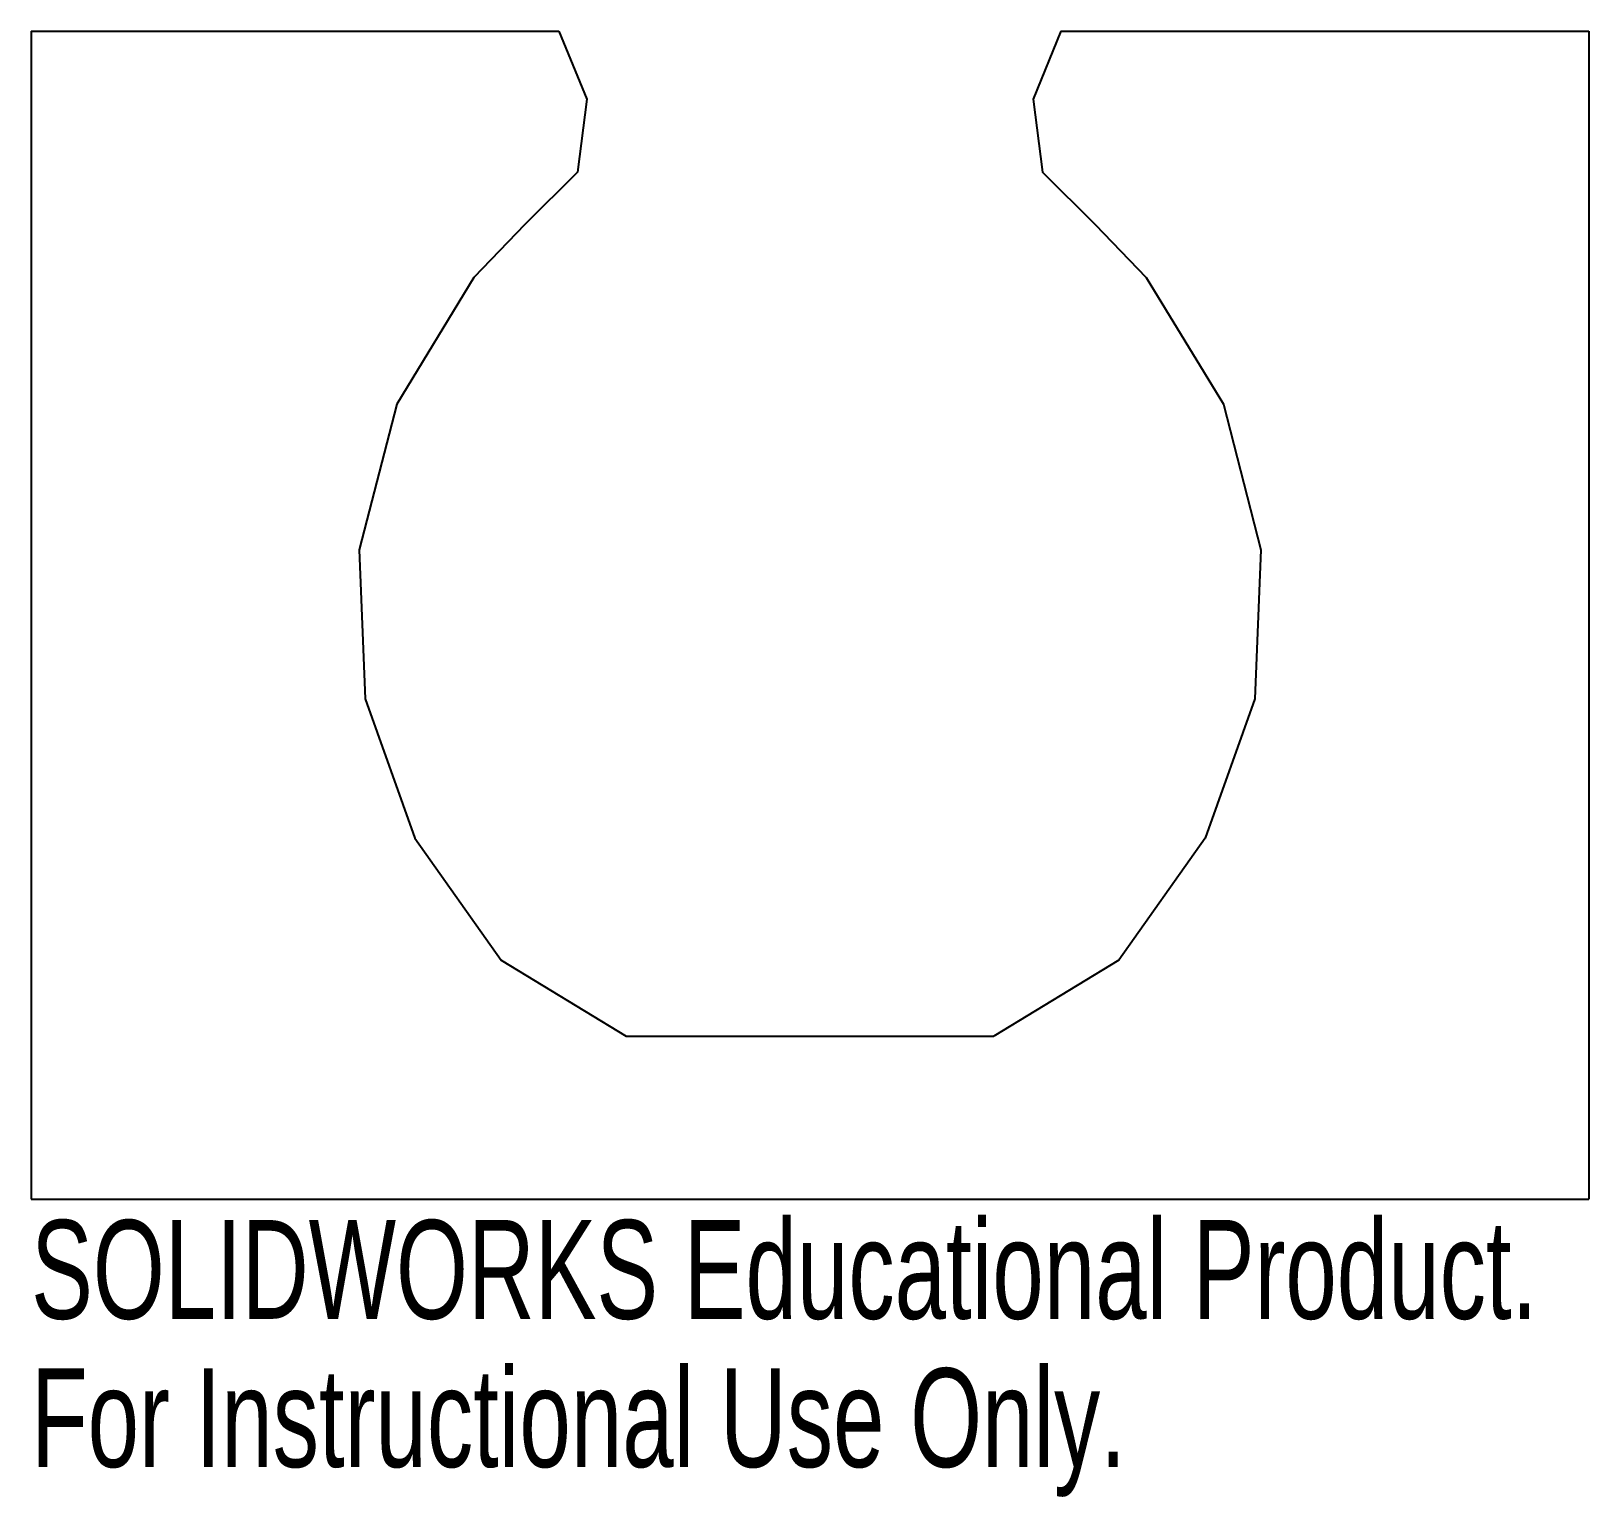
# Model space of a CAD drawing. Header units: inches. Extents: x 1.73 to 4.73, y 0.21 to 3.04.
import ezdxf

# ---------------------------------------------------------------- set-up
doc = ezdxf.new("R2010")
doc.units = ezdxf.units.IN
doc.header["$MEASUREMENT"] = 0
doc.styles.add('SLDTEXTSTYLE0', font='TXT', dxfattribs={"width": 0.7})

msp = doc.modelspace()

# ---------------------------------------------------------------- linework, layer by layer
at = {"color": 7, "linetype": 'Continuous'}
for p, q in [((1.7312, 3.0372), (2.7478, 3.0372)), ((1.7312, 3.0372), (1.7312, 0.7872)), ((3.7146, 3.0372), (4.7312, 3.0372)), ((4.7312, 3.0372), (4.7312, 0.7872)), ((2.8775, 1.1015), (3.585, 1.1015)), ((1.7312, 0.7872), (4.7312, 0.7872))]:
    msp.add_line(p, q, dxfattribs=at)
at = {"color": 7, "linetype": 'Continuous', "flags": 128}
for points in [[(2.7478, 3.0372), (2.8012, 2.906), (2.7834, 2.7657), (2.6818, 2.6647), (2.5841, 2.5625), (2.4352, 2.3189), (2.3629, 2.0378), (2.3746, 1.7508), (2.4702, 1.4826), (2.6367, 1.248), (2.8775, 1.1015)], [(3.7146, 3.0372), (3.6613, 2.906), (3.679, 2.7657), (3.7806, 2.6647), (3.8784, 2.5625), (4.0273, 2.3189), (4.0996, 2.0378), (4.0879, 1.7508), (3.9923, 1.4826), (3.8258, 1.248), (3.585, 1.1015)]]:
    msp.add_lwpolyline(points, dxfattribs=at)

# ---------------------------------------------------------------- texts
at = {"color": 7, "linetype": 'Continuous', "char_height": 0.1903, "attachment_point": 1, "style": 'SLDTEXTSTYLE0'}
for s, insert in [('SOLIDWORKS Educational Product.', (1.7312, 0.7471)), ('For Instructional Use Only.', (1.7312, 0.4616))]:
    msp.add_mtext(s, dxfattribs=dict(at, insert=insert))

doc.saveas('drawing.dxf')
